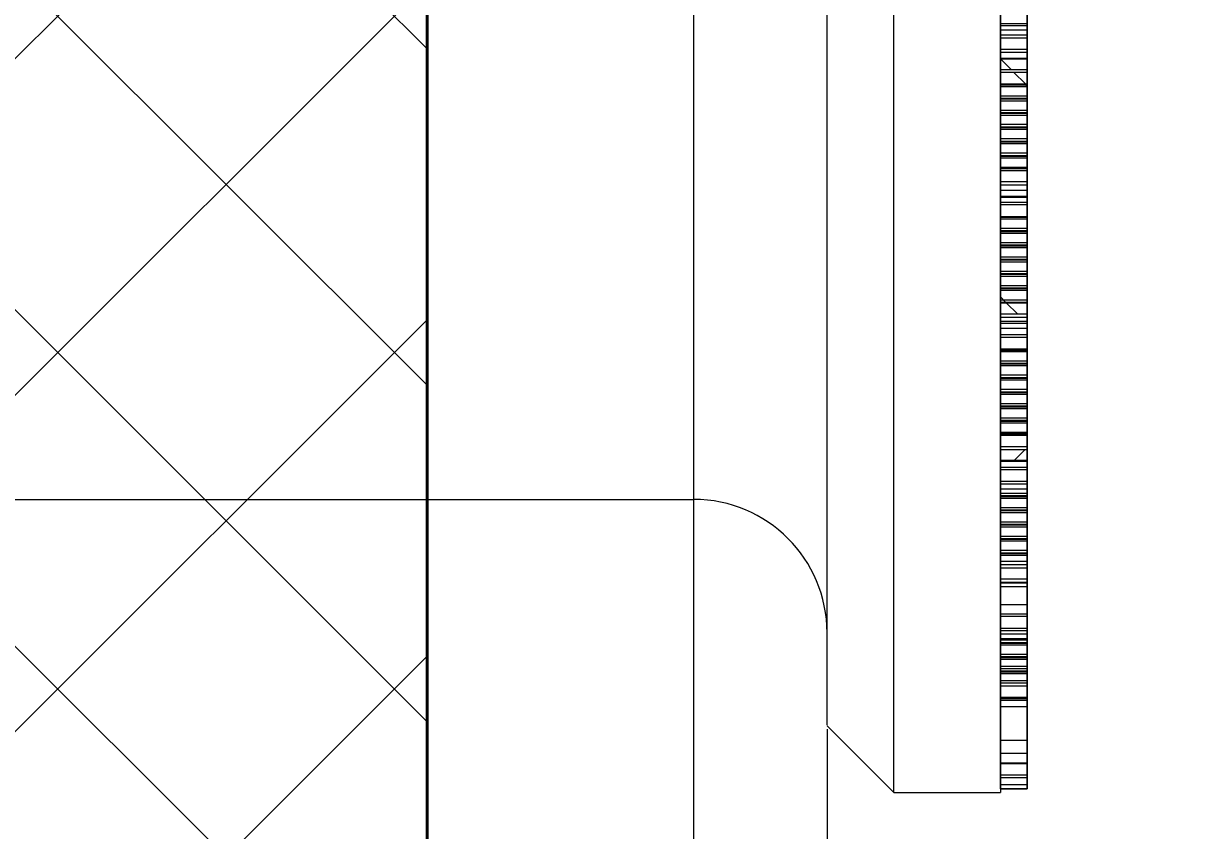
# Model space of a CAD drawing. Header units: millimetres. Extents: x 647 to 146539, y -131215 to 59.
# Drawn here: x 109698.3 to 109759.4, y -7893.7 to -7851.3 of the extents above; entities that cross this region are included whole.
import ezdxf
from ezdxf import colors
from ezdxf.entities.mleader import LeaderData, LeaderLine
from ezdxf.math import Vec2, Vec3

# ---------------------------------------------------------------- set-up
doc = ezdxf.new("R2010")
doc.units = ezdxf.units.MM
doc.linetypes.add('DASHED', pattern=[0.75, 0.5, -0.25])
for name, color, linetype, lineweight in [('G-Cienka', 4, 'Continuous', 9), ('G-Elementy konstrukcyjne', 1, 'Continuous', 40), ('G-Kreskowanie', 9, 'Continuous', 5), ('G-Przerywana', 8, 'DASHED', 15)]:
    doc.layers.add(name, color=color, linetype=linetype, lineweight=lineweight)
doc.styles.add('Arial-GG', font='arial.ttf')

msp = doc.modelspace()

# ---------------------------------------------------------------- hatches: boundary and pattern name
at = {"layer": 'G-Kreskowanie', "ltscale": 2}
h = msp.add_hatch(dxfattribs=at)
h.set_pattern_fill('ANSI33', color=256, scale=210, angle=360, style=0)
h.set_pattern_definition([(45, (621049.954, 1116995.98), (-37.123106, 37.123106), []), (45, (621087.077, 1116995.98), (-37.123106, 37.123106), [26.25, -13.125])])
h.paths.add_polyline_path([(109751.042, -7869.062), (109751.042, -7866.992), (109749.642, -7866.992), (109749.642, -7869.062)], flags=0)
h.paths.add_polyline_path([(109749.642, -7873.567), (109749.642, -7873.717), (109749.642, -7874.277), (109751.042, -7874.277), (109751.042, -7873.717), (109749.642, -7873.717), (109749.642, -7873.567), (109751.042, -7873.567), (109751.042, -7872.966), (109749.642, -7872.966), (109749.642, -7872.923), (109751.042, -7872.923), (109751.042, -7872.325), (109751.042, -7872.215), (109749.642, -7872.215), (109749.642, -7872.325), (109749.642, -7872.923), (109749.642, -7872.966)], flags=16)
h.paths.add_polyline_path([(109749.642, -7863.113), (109749.642, -7863.713), (109751.042, -7863.713), (109751.042, -7863.113), (109751.042, -7863.003), (109749.642, -7863.003)], flags=16)
h.paths.add_polyline_path([(109749.642, -7863.604), (109751.042, -7863.604), (109751.042, -7863.113), (109749.642, -7863.113)], flags=0)
h.paths.add_polyline_path([(109749.642, -7862.103), (109749.642, -7862.212), (109751.042, -7862.212), (109751.042, -7862.103), (109751.042, -7861.502), (109749.642, -7861.502)], flags=16)
h.paths.add_polyline_path([(109749.642, -7862.103), (109749.642, -7861.611), (109751.042, -7861.611), (109751.042, -7862.103)], flags=0)
h.paths.add_polyline_path([(109749.642, -7858.146), (109749.642, -7858.256), (109751.042, -7858.256), (109751.042, -7858.146), (109751.042, -7857.546), (109749.642, -7857.546)], flags=16)
h.paths.add_polyline_path([(109749.642, -7858.146), (109749.642, -7857.655), (109751.042, -7857.655), (109751.042, -7858.146)], flags=0)
h.paths.add_polyline_path([(109749.642, -7865.215), (109749.642, -7864.615), (109749.642, -7864.505), (109751.042, -7864.505), (109751.042, -7864.615), (109751.042, -7865.215)], flags=16)
h.paths.add_polyline_path([(109749.642, -7865.106), (109749.642, -7864.615), (109751.042, -7864.615), (109751.042, -7865.106)], flags=0)
h.paths.add_polyline_path([(109749.642, -7865.966), (109749.642, -7865.365), (109749.642, -7865.256), (109751.042, -7865.256), (109751.042, -7865.365), (109751.042, -7865.966)], flags=16)
h.paths.add_polyline_path([(109749.642, -7865.856), (109751.042, -7865.856), (109751.042, -7865.365), (109749.642, -7865.365)], flags=0)
h.paths.add_polyline_path([(109749.642, -7870.673), (109749.642, -7870.564), (109749.642, -7869.963), (109751.042, -7869.963), (109751.042, -7870.564), (109751.042, -7870.673)], flags=16)
h.paths.add_polyline_path([(109749.642, -7872.065), (109749.642, -7872.175), (109751.042, -7872.175), (109751.042, -7872.065), (109751.042, -7871.465), (109749.642, -7871.465)], flags=16)
h.paths.add_polyline_path([(109751.042, -7872.065), (109751.042, -7871.574), (109749.642, -7871.574), (109749.642, -7872.065)], flags=0)
h.paths.add_polyline_path([(109749.642, -7856.154), (109749.642, -7856.754), (109751.042, -7856.754), (109751.042, -7856.154), (109751.042, -7856.044), (109749.642, -7856.044)], flags=16)
h.paths.add_polyline_path([(109749.642, -7856.644), (109751.042, -7856.644), (109751.042, -7856.154), (109749.642, -7856.154)], flags=0)
h.paths.add_polyline_path([(109749.642, -7869.813), (109749.642, -7869.923), (109751.042, -7869.923), (109751.042, -7869.813), (109751.042, -7869.213), (109749.642, -7869.213)], flags=16)
h.paths.add_polyline_path([(109749.642, -7870.824), (109749.642, -7871.424), (109751.042, -7871.424), (109751.042, -7870.824), (109751.042, -7870.714), (109749.642, -7870.714)], flags=16)
h.paths.add_polyline_path([(109749.642, -7871.315), (109749.642, -7870.824), (109751.042, -7870.824), (109751.042, -7871.315)], flags=0)
h.paths.add_polyline_path([(109749.642, -7862.253), (109749.642, -7862.362), (109749.642, -7862.963), (109751.042, -7862.963), (109751.042, -7862.362), (109751.042, -7862.253)], flags=16)
h.paths.add_polyline_path([(109749.642, -7857.395), (109749.642, -7856.904), (109751.042, -7856.904), (109751.042, -7857.395)], flags=16)
h.paths.add_polyline_path([(109749.642, -7856.904), (109749.642, -7857.505), (109751.042, -7857.505), (109751.042, -7856.904), (109751.042, -7856.795), (109749.642, -7856.795)], flags=0)
h.paths.add_polyline_path([(109749.642, -7864.355), (109749.642, -7863.864), (109751.042, -7863.864), (109751.042, -7864.355)], flags=16)
h.paths.add_polyline_path([(109749.642, -7863.754), (109749.642, -7864.355), (109749.642, -7864.465), (109751.042, -7864.465), (109751.042, -7864.355), (109751.042, -7863.754)], flags=0)
h.paths.add_polyline_path([(109749.642, -7861.461), (109749.642, -7860.861), (109751.042, -7860.861), (109751.042, -7861.461)], flags=16)
h.paths.add_polyline_path([(109749.642, -7866.607), (109749.642, -7866.007), (109751.042, -7866.007), (109751.042, -7866.607)], flags=16)
h.paths.add_polyline_path([(109638.032, -7671.604), (109638.032, -7702.238), (109675.051, -7702.238), (109675.051, -7671.604)], flags=24)
at = {"layer": 'G-Kreskowanie'}
h = msp.add_hatch(dxfattribs=at)
h.set_pattern_fill('ANSI33', color=256, scale=210, angle=270, style=0)
h.set_pattern_definition([(315, (844158.186, 1591148.15), (37.123106, 37.123106), []), (315, (844158.186, 1591111.03), (37.123106, 37.123106), [26.25, -13.125])])
h.paths.add_polyline_path([(109749.642, -7859.047), (109749.642, -7859.648), (109749.642, -7859.798), (109749.642, -7860.11), (109749.642, -7860.711), (109751.042, -7860.711), (109751.042, -7860.396), (109751.042, -7859.798), (109749.642, -7859.798), (109749.642, -7859.648), (109751.042, -7859.648), (109751.042, -7859.047), (109749.642, -7859.047), (109749.642, -7858.965), (109751.042, -7858.965), (109751.042, -7858.405), (109751.042, -7858.296), (109749.642, -7858.296), (109749.642, -7858.405), (109749.642, -7858.965)], flags=16)
h.paths.add_polyline_path([(109751.042, -7860.476), (109751.042, -7858.405), (109749.642, -7858.405), (109749.642, -7860.476)], flags=0)
h.paths.add_polyline_path([(109749.642, -7869.062), (109751.042, -7869.062), (109751.042, -7866.992), (109749.642, -7866.992)], flags=0)
h.paths.add_polyline_path([(109749.642, -7854.544), (109749.642, -7855.143), (109749.642, -7855.252), (109751.042, -7855.252), (109751.042, -7855.143), (109751.042, -7854.544), (109749.642, -7854.544), (109749.642, -7854.502), (109751.042, -7854.502), (109751.042, -7853.901), (109749.642, -7853.901), (109749.642, -7853.751), (109751.042, -7853.751), (109751.042, -7853.191), (109749.642, -7853.191), (109749.642, -7853.751), (109749.642, -7853.901), (109749.642, -7854.502)], flags=16)
h.paths.add_polyline_path([(109749.642, -7854.62), (109749.642, -7855.143), (109751.042, -7855.143), (109751.042, -7854.62)], flags=0)
h.paths.add_polyline_path([(109749.642, -7873.567), (109749.642, -7873.717), (109749.642, -7874.277), (109751.042, -7874.277), (109751.042, -7873.717), (109749.642, -7873.717), (109749.642, -7873.567), (109751.042, -7873.567), (109751.042, -7872.966), (109749.642, -7872.966), (109749.642, -7872.923), (109751.042, -7872.923), (109751.042, -7872.325), (109751.042, -7872.215), (109749.642, -7872.215), (109749.642, -7872.325), (109749.642, -7872.923), (109749.642, -7872.966)], flags=16)
h.paths.add_polyline_path([(109749.642, -7858.146), (109749.642, -7858.256), (109751.042, -7858.256), (109751.042, -7858.146), (109751.042, -7857.546), (109749.642, -7857.546)], flags=16)
h.paths.add_polyline_path([(109751.042, -7858.146), (109751.042, -7857.655), (109749.642, -7857.655), (109749.642, -7858.146)], flags=0)
h.paths.add_polyline_path([(109749.642, -7863.113), (109749.642, -7863.713), (109751.042, -7863.713), (109751.042, -7863.113), (109751.042, -7863.003), (109749.642, -7863.003)], flags=16)
h.paths.add_polyline_path([(109751.042, -7863.604), (109751.042, -7863.113), (109749.642, -7863.113), (109749.642, -7863.604)], flags=0)
h.paths.add_polyline_path([(109749.642, -7862.103), (109749.642, -7862.212), (109751.042, -7862.212), (109751.042, -7862.103), (109751.042, -7861.502), (109749.642, -7861.502)], flags=16)
h.paths.add_polyline_path([(109749.642, -7862.103), (109749.642, -7861.611), (109751.042, -7861.611), (109751.042, -7862.103)], flags=0)
h.paths.add_polyline_path([(109749.642, -7865.215), (109749.642, -7864.615), (109749.642, -7864.505), (109751.042, -7864.505), (109751.042, -7864.615), (109751.042, -7865.215)], flags=16)
h.paths.add_polyline_path([(109749.642, -7865.106), (109751.042, -7865.106), (109751.042, -7864.615), (109749.642, -7864.615)], flags=0)
h.paths.add_polyline_path([(109749.642, -7870.673), (109749.642, -7870.564), (109749.642, -7869.963), (109751.042, -7869.963), (109751.042, -7870.564), (109751.042, -7870.673)], flags=16)
h.paths.add_polyline_path([(109749.642, -7870.564), (109749.642, -7870.073), (109751.042, -7870.073), (109751.042, -7870.564)], flags=0)
h.paths.add_polyline_path([(109749.642, -7872.065), (109749.642, -7872.175), (109751.042, -7872.175), (109751.042, -7872.065), (109751.042, -7871.465), (109749.642, -7871.465)], flags=16)
h.paths.add_polyline_path([(109749.642, -7872.065), (109749.642, -7871.574), (109751.042, -7871.574), (109751.042, -7872.065)], flags=0)
h.paths.add_polyline_path([(109749.642, -7856.154), (109749.642, -7856.754), (109751.042, -7856.754), (109751.042, -7856.154), (109751.042, -7856.044), (109749.642, -7856.044)], flags=16)
h.paths.add_polyline_path([(109749.642, -7856.644), (109751.042, -7856.644), (109751.042, -7856.154), (109749.642, -7856.154)], flags=0)
h.paths.add_polyline_path([(109749.642, -7856.904), (109749.642, -7857.505), (109751.042, -7857.505), (109751.042, -7856.904), (109751.042, -7856.795), (109749.642, -7856.795)], flags=16)
h.paths.add_polyline_path([(109749.642, -7856.003), (109749.642, -7855.894), (109749.642, -7855.293), (109751.042, -7855.293), (109751.042, -7855.894), (109751.042, -7856.003)], flags=16)
h.paths.add_polyline_path([(109749.642, -7855.894), (109749.642, -7855.403), (109751.042, -7855.403), (109751.042, -7855.894)], flags=0)
h.paths.add_polyline_path([(109749.642, -7862.253), (109749.642, -7862.362), (109749.642, -7862.963), (109751.042, -7862.963), (109751.042, -7862.362), (109751.042, -7862.253)], flags=16)
h.paths.add_polyline_path([(109749.642, -7862.854), (109751.042, -7862.854), (109751.042, -7862.362), (109749.642, -7862.362)], flags=0)
h.paths.add_polyline_path([(109749.642, -7870.824), (109749.642, -7871.424), (109751.042, -7871.424), (109751.042, -7870.824), (109751.042, -7870.714), (109749.642, -7870.714)], flags=16)
h.paths.add_polyline_path([(109749.642, -7871.315), (109749.642, -7870.824), (109751.042, -7870.824), (109751.042, -7871.315)], flags=0)
h.paths.add_polyline_path([(109749.642, -7865.966), (109749.642, -7865.365), (109749.642, -7865.256), (109751.042, -7865.256), (109751.042, -7865.365), (109751.042, -7865.966)], flags=16)
h.paths.add_polyline_path([(109749.642, -7865.856), (109751.042, -7865.856), (109751.042, -7865.365), (109749.642, -7865.365)], flags=0)
h.paths.add_polyline_path([(109749.642, -7869.813), (109751.042, -7869.813), (109751.042, -7869.322), (109749.642, -7869.322)], flags=16)
h.paths.add_polyline_path([(109749.642, -7869.813), (109749.642, -7869.923), (109751.042, -7869.923), (109751.042, -7869.813), (109751.042, -7869.213), (109749.642, -7869.213)], flags=0)
h.paths.add_polyline_path([(109749.642, -7863.754), (109749.642, -7864.355), (109749.642, -7864.465), (109751.042, -7864.465), (109751.042, -7864.355), (109751.042, -7863.754)], flags=16)
h.paths.add_polyline_path([(109749.642, -7864.355), (109749.642, -7863.864), (109751.042, -7863.864), (109751.042, -7864.355)], flags=0)
h.paths.add_polyline_path([(109749.642, -7866.607), (109749.642, -7866.007), (109751.042, -7866.007), (109751.042, -7866.607)], flags=16)
h.paths.add_polyline_path([(109749.642, -7861.461), (109749.642, -7860.861), (109751.042, -7860.861), (109751.042, -7861.461)], flags=16)
h.paths.add_polyline_path([(109638.032, -7671.604), (109638.032, -7702.238), (109675.051, -7702.238), (109675.051, -7671.604)], flags=24)
h = msp.add_hatch(dxfattribs=at)
h.set_pattern_fill('NET', color=256, scale=100, angle=45)
h.set_pattern_definition([(45, (-1491065.873, 726037.504), (-8.838834765, 8.838834765), []), (135, (-1491065.873, 726037.504), (-8.838834765, -8.838834765), [])])
h.paths.add_polyline_path([(109719.542, -7944.389), (109719.542, -7783.389), (109593.542, -7783.389), (109593.57, -7944.389)])
at = {"layer": 'G-Kreskowanie', "ltscale": 2}
h = msp.add_hatch(dxfattribs=at)
h.set_pattern_fill('ANSI33', color=256, scale=140, angle=270)
h.set_pattern_definition([(315, (622128.093, 1113098.224), (24.7487373, 24.7487373), []), (315, (622128.093, 1113073.475), (24.7487373, 24.7487373), [17.5, -8.75])])
h.paths.add_polyline_path([(109749.642, -7859.047), (109749.642, -7859.648), (109749.642, -7859.798), (109749.642, -7860.11), (109749.642, -7860.711), (109751.042, -7860.711), (109751.042, -7860.396), (109751.042, -7859.798), (109749.642, -7859.798), (109749.642, -7859.648), (109751.042, -7859.648), (109751.042, -7859.047), (109749.642, -7859.047), (109749.642, -7858.965), (109751.042, -7858.965), (109751.042, -7858.405), (109751.042, -7858.296), (109749.642, -7858.296), (109749.642, -7858.405), (109749.642, -7858.965)], flags=16)
h.paths.add_polyline_path([(109749.642, -7860.476), (109751.042, -7860.476), (109751.042, -7858.405), (109749.642, -7858.405)], flags=0)
h.paths.add_polyline_path([(109749.642, -7863.113), (109749.642, -7863.713), (109751.042, -7863.713), (109751.042, -7863.113), (109751.042, -7863.003), (109749.642, -7863.003)], flags=16)
h.paths.add_polyline_path([(109751.042, -7863.604), (109751.042, -7863.113), (109749.642, -7863.113), (109749.642, -7863.604)], flags=0)
h.paths.add_polyline_path([(109749.642, -7865.215), (109749.642, -7864.615), (109749.642, -7864.505), (109751.042, -7864.505), (109751.042, -7864.615), (109751.042, -7865.215)], flags=16)
h.paths.add_polyline_path([(109751.042, -7865.106), (109751.042, -7864.615), (109749.642, -7864.615), (109749.642, -7865.106)], flags=0)
h.paths.add_polyline_path([(109749.642, -7862.253), (109749.642, -7862.362), (109749.642, -7862.963), (109751.042, -7862.963), (109751.042, -7862.362), (109751.042, -7862.253)], flags=16)
h.paths.add_polyline_path([(109749.642, -7862.854), (109751.042, -7862.854), (109751.042, -7862.362), (109749.642, -7862.362)], flags=0)
h.paths.add_polyline_path([(109749.642, -7862.103), (109749.642, -7862.212), (109751.042, -7862.212), (109751.042, -7862.103), (109751.042, -7861.502), (109749.642, -7861.502)], flags=16)
h.paths.add_polyline_path([(109749.642, -7862.103), (109749.642, -7861.611), (109751.042, -7861.611), (109751.042, -7862.103)], flags=0)
h.paths.add_polyline_path([(109749.642, -7858.146), (109749.642, -7858.256), (109751.042, -7858.256), (109751.042, -7858.146), (109751.042, -7857.546), (109749.642, -7857.546)], flags=16)
h.paths.add_polyline_path([(109749.642, -7863.754), (109749.642, -7864.355), (109749.642, -7864.465), (109751.042, -7864.465), (109751.042, -7864.355), (109751.042, -7863.754)], flags=16)
h.paths.add_polyline_path([(109751.042, -7864.355), (109751.042, -7863.864), (109749.642, -7863.864), (109749.642, -7864.355)], flags=0)
h.paths.add_polyline_path([(109749.642, -7865.966), (109749.642, -7865.365), (109749.642, -7865.256), (109751.042, -7865.256), (109751.042, -7865.365), (109751.042, -7865.966)], flags=16)
h.paths.add_polyline_path([(109751.042, -7865.856), (109751.042, -7865.365), (109749.642, -7865.365), (109749.642, -7865.856)], flags=0)
h.paths.add_polyline_path([(109749.642, -7869.813), (109749.642, -7869.923), (109751.042, -7869.923), (109751.042, -7869.813), (109751.042, -7869.213), (109749.642, -7869.213)], flags=16)
h.paths.add_polyline_path([(109751.042, -7869.813), (109751.042, -7869.322), (109749.642, -7869.322), (109749.642, -7869.813)], flags=0)
h.paths.add_polyline_path([(109749.642, -7866.607), (109749.642, -7866.007), (109751.042, -7866.007), (109751.042, -7866.607)], flags=16)
h.paths.add_polyline_path([(109749.642, -7861.461), (109749.642, -7860.861), (109751.042, -7860.861), (109751.042, -7861.461)], flags=16)
h.paths.add_polyline_path([(109751.042, -7869.062), (109751.042, -7866.992), (109749.642, -7866.992), (109749.642, -7869.062)], flags=0)

# ---------------------------------------------------------------- linework, layer by layer
at = {"layer": 'G-Cienka', "ltscale": 4}
for p, q in [((109733.542, -7955.043), (109733.542, -7772.734)), ((109744.042, -7891.734), (109744.042, -7835.734)), ((109740.542, -7888.193), (109740.542, -7839.375)), ((109751.042, -7853.191), (109751.042, -7847.868)), ((109749.642, -7853.751), (109749.642, -7848.183)), ((109749.642, -7848.333), (109749.642, -7853.901)), ((109749.642, -7848.468), (109749.642, -7851.446)), ((109751.042, -7853.751), (109751.042, -7848.183)), ((109751.042, -7848.333), (109751.042, -7853.901)), ((109751.042, -7848.468), (109751.042, -7851.446)), ((109751.042, -7848.468), (109751.042, -7851.675)), ((109749.642, -7854.502), (109749.642, -7848.934)), ((109749.642, -7849.084), (109749.642, -7854.652)), ((109751.042, -7854.502), (109751.042, -7848.934)), ((109751.042, -7849.084), (109751.042, -7854.652)), ((109749.642, -7855.252), (109749.642, -7849.685)), ((109749.642, -7849.835), (109749.642, -7855.403)), ((109751.042, -7855.252), (109751.042, -7849.685)), ((109751.042, -7849.835), (109751.042, -7855.403)), ((109749.642, -7856.003), (109749.642, -7850.435)), ((109751.042, -7856.003), (109751.042, -7850.435)), ((109749.642, -7850.586), (109749.642, -7856.154)), ((109751.042, -7850.586), (109751.042, -7856.154)), ((109749.642, -7856.754), (109749.642, -7851.187)), ((109749.642, -7851.336), (109749.642, -7856.904)), ((109749.642, -7851.937), (109749.642, -7851.336)), ((109749.642, -7851.336), (109751.042, -7851.336)), ((109749.642, -7851.446), (109749.642, -7851.675)), ((109751.042, -7851.446), (109749.642, -7851.446)), ((109751.042, -7856.754), (109751.042, -7851.187)), ((109751.042, -7851.336), (109751.042, -7856.904)), ((109751.042, -7851.937), (109751.042, -7851.336)), ((109751.042, -7851.446), (109751.042, -7851.675)), ((109749.642, -7853.153), (109749.642, -7851.675)), ((109751.042, -7851.675), (109749.642, -7851.675)), ((109751.042, -7851.937), (109749.642, -7851.937)), ((109749.642, -7857.505), (109749.642, -7851.937)), ((109749.642, -7852.087), (109751.042, -7852.087)), ((109749.642, -7852.087), (109749.642, -7857.655)), ((109749.642, -7852.688), (109749.642, -7852.087)), ((109751.042, -7857.505), (109751.042, -7851.937)), ((109751.042, -7852.087), (109751.042, -7857.655)), ((109751.042, -7852.688), (109751.042, -7852.087)), ((109751.042, -7852.688), (109749.642, -7852.688)), ((109749.642, -7858.256), (109749.642, -7852.688)), ((109749.642, -7853.153), (109749.642, -7852.838)), ((109749.642, -7852.838), (109751.042, -7852.838)), ((109749.642, -7852.838), (109749.642, -7858.405)), ((109751.042, -7858.256), (109751.042, -7852.688)), ((109751.042, -7853.153), (109751.042, -7852.838)), ((109751.042, -7852.838), (109751.042, -7858.405)), ((109749.642, -7853.153), (109751.042, -7853.153)), ((109749.642, -7853.191), (109749.642, -7854.544)), ((109749.642, -7853.191), (109751.042, -7853.191)), ((109749.642, -7853.191), (109749.642, -7853.751)), ((109751.042, -7853.153), (109751.042, -7858.965)), ((109751.042, -7853.191), (109751.042, -7853.751)), ((109749.642, -7853.751), (109751.042, -7853.751)), ((109749.642, -7853.901), (109749.642, -7854.502)), ((109751.042, -7853.901), (109749.642, -7853.901)), ((109751.042, -7853.901), (109751.042, -7854.502)), ((109749.642, -7854.502), (109751.042, -7854.502)), ((109751.042, -7854.544), (109749.642, -7854.544)), ((109749.642, -7855.143), (109749.642, -7854.544)), ((109749.642, -7854.62), (109749.642, -7866.992)), ((109749.642, -7854.62), (109751.042, -7854.62)), ((109749.642, -7854.62), (109749.642, -7860.11)), ((109749.642, -7854.652), (109749.642, -7855.252)), ((109751.042, -7854.652), (109749.642, -7854.652)), ((109751.042, -7854.62), (109751.042, -7854.544)), ((109751.042, -7855.143), (109751.042, -7854.544)), ((109751.042, -7854.62), (109751.042, -7860.11)), ((109751.042, -7854.652), (109751.042, -7855.252)), ((109751.042, -7855.143), (109749.642, -7855.143)), ((109749.642, -7860.711), (109749.642, -7855.143)), ((109749.642, -7855.252), (109751.042, -7855.252)), ((109749.642, -7855.293), (109751.042, -7855.293)), ((109749.642, -7855.293), (109749.642, -7860.861)), ((109749.642, -7855.894), (109749.642, -7855.293)), ((109751.042, -7860.711), (109751.042, -7855.143)), ((109751.042, -7855.894), (109751.042, -7855.293)), ((109751.042, -7855.293), (109751.042, -7860.861)), ((109751.042, -7855.403), (109749.642, -7855.403)), ((109749.642, -7855.403), (109749.642, -7856.003)), ((109749.642, -7861.461), (109749.642, -7855.894)), ((109751.042, -7855.894), (109749.642, -7855.894)), ((109751.042, -7855.403), (109751.042, -7856.003)), ((109751.042, -7861.461), (109751.042, -7855.894)), ((109749.642, -7856.003), (109751.042, -7856.003)), ((109749.642, -7856.044), (109749.642, -7861.611)), ((109749.642, -7856.044), (109751.042, -7856.044)), ((109749.642, -7856.644), (109749.642, -7856.044)), ((109751.042, -7856.154), (109749.642, -7856.154)), ((109749.642, -7856.154), (109749.642, -7856.754)), ((109751.042, -7856.044), (109751.042, -7861.611)), ((109751.042, -7856.644), (109751.042, -7856.044)), ((109751.042, -7856.154), (109751.042, -7856.754)), ((109749.642, -7862.212), (109749.642, -7856.644)), ((109751.042, -7856.644), (109749.642, -7856.644)), ((109749.642, -7856.754), (109751.042, -7856.754)), ((109749.642, -7856.795), (109749.642, -7862.362)), ((109749.642, -7857.395), (109749.642, -7856.795)), ((109749.642, -7856.795), (109751.042, -7856.795)), ((109751.042, -7856.904), (109749.642, -7856.904)), ((109749.642, -7856.904), (109749.642, -7857.505)), ((109751.042, -7862.212), (109751.042, -7856.644)), ((109751.042, -7856.795), (109751.042, -7862.362)), ((109751.042, -7857.395), (109751.042, -7856.795)), ((109751.042, -7856.904), (109751.042, -7857.505)), ((109749.642, -7862.963), (109749.642, -7857.395)), ((109751.042, -7857.395), (109749.642, -7857.395)), ((109749.642, -7857.505), (109751.042, -7857.505)), ((109749.642, -7857.546), (109749.642, -7863.113)), ((109749.642, -7858.146), (109749.642, -7857.546)), ((109749.642, -7857.546), (109751.042, -7857.546)), ((109751.042, -7857.655), (109749.642, -7857.655)), ((109749.642, -7857.655), (109749.642, -7858.256)), ((109751.042, -7862.963), (109751.042, -7857.395)), ((109751.042, -7857.546), (109751.042, -7863.113)), ((109751.042, -7858.146), (109751.042, -7857.546)), ((109751.042, -7857.655), (109751.042, -7858.256)), ((109749.642, -7863.713), (109749.642, -7858.146)), ((109751.042, -7858.146), (109749.642, -7858.146)), ((109749.642, -7858.256), (109751.042, -7858.256)), ((109749.642, -7858.296), (109749.642, -7863.864)), ((109749.642, -7858.296), (109751.042, -7858.296)), ((109749.642, -7858.897), (109749.642, -7858.296)), ((109751.042, -7863.713), (109751.042, -7858.146)), ((109751.042, -7858.296), (109751.042, -7863.864)), ((109751.042, -7858.897), (109751.042, -7858.296)), ((109751.042, -7858.405), (109749.642, -7858.405)), ((109749.642, -7858.405), (109749.642, -7858.965)), ((109749.642, -7864.465), (109749.642, -7858.897)), ((109751.042, -7858.897), (109749.642, -7858.897)), ((109751.042, -7858.965), (109749.642, -7858.965)), ((109749.642, -7860.396), (109749.642, -7858.965)), ((109751.042, -7858.405), (109751.042, -7858.965)), ((109751.042, -7864.465), (109751.042, -7858.897)), ((109749.642, -7859.047), (109749.642, -7864.615)), ((109749.642, -7859.047), (109751.042, -7859.047)), ((109749.642, -7859.648), (109749.642, -7859.047)), ((109751.042, -7859.047), (109751.042, -7864.615)), ((109751.042, -7859.648), (109751.042, -7859.047)), ((109749.642, -7865.215), (109749.642, -7859.648)), ((109751.042, -7859.648), (109749.642, -7859.648)), ((109749.642, -7859.798), (109749.642, -7865.365)), ((109749.642, -7860.396), (109749.642, -7859.798)), ((109749.642, -7859.798), (109751.042, -7859.798)), ((109749.642, -7860.11), (109749.642, -7860.711)), ((109751.042, -7860.11), (109749.642, -7860.11)), ((109751.042, -7865.215), (109751.042, -7859.648)), ((109751.042, -7859.798), (109751.042, -7865.365)), ((109751.042, -7860.396), (109751.042, -7859.798)), ((109751.042, -7860.11), (109751.042, -7860.711)), ((109749.642, -7860.396), (109751.042, -7860.396)), ((109749.642, -7872.848), (109749.642, -7860.476)), ((109749.642, -7865.966), (109749.642, -7860.476)), ((109751.042, -7860.476), (109749.642, -7860.476)), ((109749.642, -7860.711), (109751.042, -7860.711)), ((109751.042, -7860.396), (109751.042, -7860.476)), ((109751.042, -7865.966), (109751.042, -7860.476)), ((109749.642, -7860.861), (109749.642, -7861.461)), ((109751.042, -7860.861), (109749.642, -7860.861)), ((109751.042, -7860.861), (109751.042, -7861.461)), ((109749.642, -7861.461), (109751.042, -7861.461)), ((109749.642, -7862.103), (109749.642, -7861.502)), ((109749.642, -7861.502), (109749.642, -7866.992)), ((109749.642, -7861.502), (109751.042, -7861.502)), ((109751.042, -7861.611), (109749.642, -7861.611)), ((109749.642, -7861.611), (109749.642, -7862.212)), ((109751.042, -7862.103), (109751.042, -7861.502)), ((109751.042, -7861.502), (109751.042, -7866.992)), ((109751.042, -7861.611), (109751.042, -7862.212)), ((109749.642, -7867.671), (109749.642, -7862.103)), ((109751.042, -7862.103), (109749.642, -7862.103)), ((109749.642, -7862.212), (109751.042, -7862.212)), ((109749.642, -7862.253), (109749.642, -7867.821)), ((109749.642, -7862.253), (109751.042, -7862.253)), ((109749.642, -7862.854), (109749.642, -7862.253)), ((109749.642, -7862.362), (109749.642, -7862.963)), ((109751.042, -7862.362), (109749.642, -7862.362)), ((109751.042, -7867.671), (109751.042, -7862.103)), ((109751.042, -7862.253), (109751.042, -7867.821)), ((109751.042, -7862.854), (109751.042, -7862.253)), ((109751.042, -7862.362), (109751.042, -7862.963)), ((109749.642, -7868.421), (109749.642, -7862.854)), ((109751.042, -7862.854), (109749.642, -7862.854)), ((109749.642, -7862.963), (109751.042, -7862.963)), ((109749.642, -7863.003), (109749.642, -7868.571)), ((109749.642, -7863.604), (109749.642, -7863.003)), ((109749.642, -7863.003), (109751.042, -7863.003)), ((109749.642, -7863.113), (109749.642, -7863.713)), ((109751.042, -7863.113), (109749.642, -7863.113)), ((109751.042, -7868.421), (109751.042, -7862.854)), ((109751.042, -7863.003), (109751.042, -7868.571)), ((109751.042, -7863.604), (109751.042, -7863.003)), ((109751.042, -7863.113), (109751.042, -7863.713)), ((109749.642, -7869.172), (109749.642, -7863.604)), ((109751.042, -7863.604), (109749.642, -7863.604)), ((109749.642, -7863.713), (109751.042, -7863.713)), ((109749.642, -7863.754), (109749.642, -7869.322)), ((109749.642, -7863.754), (109751.042, -7863.754)), ((109749.642, -7864.355), (109749.642, -7863.754)), ((109749.642, -7863.864), (109749.642, -7864.465)), ((109751.042, -7863.864), (109749.642, -7863.864)), ((109751.042, -7869.172), (109751.042, -7863.604)), ((109751.042, -7863.754), (109751.042, -7869.322)), ((109751.042, -7864.355), (109751.042, -7863.754)), ((109751.042, -7863.864), (109751.042, -7864.465)), ((109749.642, -7869.923), (109749.642, -7864.355)), ((109751.042, -7864.355), (109749.642, -7864.355)), ((109749.642, -7864.465), (109751.042, -7864.465)), ((109751.042, -7869.923), (109751.042, -7864.355)), ((109749.642, -7864.505), (109749.642, -7870.073)), ((109749.642, -7865.106), (109749.642, -7864.505)), ((109749.642, -7864.505), (109751.042, -7864.505)), ((109749.642, -7864.615), (109749.642, -7865.215)), ((109751.042, -7864.615), (109749.642, -7864.615)), ((109749.642, -7870.673), (109749.642, -7865.106)), ((109751.042, -7865.106), (109749.642, -7865.106)), ((109751.042, -7864.505), (109751.042, -7870.073)), ((109751.042, -7865.106), (109751.042, -7864.505)), ((109751.042, -7864.615), (109751.042, -7865.215)), ((109751.042, -7870.673), (109751.042, -7865.106)), ((109749.642, -7865.215), (109751.042, -7865.215)), ((109749.642, -7865.256), (109749.642, -7870.824)), ((109749.642, -7865.856), (109749.642, -7865.256)), ((109749.642, -7865.256), (109751.042, -7865.256)), ((109751.042, -7865.365), (109749.642, -7865.365)), ((109749.642, -7865.365), (109749.642, -7865.966)), ((109751.042, -7865.256), (109751.042, -7870.824)), ((109751.042, -7865.856), (109751.042, -7865.256)), ((109751.042, -7865.365), (109751.042, -7865.966)), ((109749.642, -7871.424), (109749.642, -7865.856)), ((109751.042, -7865.856), (109749.642, -7865.856)), ((109749.642, -7865.966), (109751.042, -7865.966)), ((109749.642, -7866.007), (109749.642, -7871.574)), ((109749.642, -7866.007), (109751.042, -7866.007)), ((109749.642, -7866.607), (109749.642, -7866.007)), ((109751.042, -7871.424), (109751.042, -7865.856)), ((109751.042, -7866.007), (109751.042, -7871.574)), ((109751.042, -7866.607), (109751.042, -7866.007)), ((109749.642, -7872.175), (109749.642, -7866.607)), ((109751.042, -7866.607), (109749.642, -7866.607)), ((109749.642, -7866.757), (109749.642, -7872.325)), ((109749.642, -7867.358), (109749.642, -7866.757)), ((109749.642, -7866.757), (109751.042, -7866.757)), ((109751.042, -7872.175), (109751.042, -7866.607)), ((109751.042, -7866.757), (109751.042, -7872.325)), ((109751.042, -7867.358), (109751.042, -7866.757)), ((109751.042, -7866.992), (109749.642, -7866.992)), ((109749.642, -7867.072), (109749.642, -7868.502)), ((109749.642, -7867.072), (109749.642, -7867.671)), ((109749.642, -7867.072), (109751.042, -7867.072)), ((109749.642, -7872.848), (109749.642, -7867.358)), ((109751.042, -7867.358), (109749.642, -7867.358)), ((109751.042, -7867.072), (109751.042, -7866.992)), ((109751.042, -7867.072), (109751.042, -7867.671)), ((109751.042, -7872.848), (109751.042, -7867.358)), ((109749.642, -7867.671), (109751.042, -7867.671)), ((109751.042, -7867.821), (109749.642, -7867.821)), ((109749.642, -7867.821), (109749.642, -7868.421)), ((109751.042, -7867.821), (109751.042, -7868.421)), ((109749.642, -7868.421), (109751.042, -7868.421)), ((109751.042, -7868.502), (109749.642, -7868.502)), ((109749.642, -7869.062), (109749.642, -7868.502)), ((109751.042, -7868.571), (109749.642, -7868.571)), ((109749.642, -7868.571), (109749.642, -7869.172)), ((109751.042, -7874.315), (109751.042, -7868.502)), ((109751.042, -7869.062), (109751.042, -7868.502)), ((109751.042, -7868.571), (109751.042, -7869.172)), ((109749.642, -7874.63), (109749.642, -7869.062)), ((109751.042, -7869.062), (109749.642, -7869.062)), ((109749.642, -7869.172), (109751.042, -7869.172)), ((109749.642, -7869.213), (109749.642, -7874.78)), ((109749.642, -7869.813), (109749.642, -7869.213)), ((109749.642, -7869.213), (109751.042, -7869.213)), ((109749.642, -7869.322), (109749.642, -7869.923)), ((109751.042, -7869.322), (109749.642, -7869.322)), ((109751.042, -7874.63), (109751.042, -7869.062)), ((109751.042, -7869.213), (109751.042, -7874.78)), ((109751.042, -7869.813), (109751.042, -7869.213)), ((109751.042, -7869.322), (109751.042, -7869.923)), ((109749.642, -7875.381), (109749.642, -7869.813)), ((109751.042, -7869.813), (109749.642, -7869.813)), ((109749.642, -7869.923), (109751.042, -7869.923)), ((109749.642, -7870.564), (109749.642, -7869.963)), ((109749.642, -7869.963), (109749.642, -7875.531)), ((109749.642, -7869.963), (109751.042, -7869.963)), ((109751.042, -7875.381), (109751.042, -7869.813)), ((109751.042, -7870.564), (109751.042, -7869.963)), ((109751.042, -7869.963), (109751.042, -7875.531)), ((109749.642, -7870.073), (109749.642, -7870.673)), ((109751.042, -7870.073), (109749.642, -7870.073)), ((109749.642, -7876.132), (109749.642, -7870.564)), ((109751.042, -7870.564), (109749.642, -7870.564)), ((109751.042, -7870.073), (109751.042, -7870.673)), ((109751.042, -7876.132), (109751.042, -7870.564)), ((109749.642, -7870.673), (109751.042, -7870.673)), ((109749.642, -7871.315), (109749.642, -7870.714)), ((109749.642, -7870.714), (109749.642, -7876.282)), ((109749.642, -7870.714), (109751.042, -7870.714)), ((109749.642, -7870.824), (109749.642, -7871.424)), ((109751.042, -7870.824), (109749.642, -7870.824)), ((109751.042, -7871.315), (109751.042, -7870.714)), ((109751.042, -7870.714), (109751.042, -7876.282)), ((109751.042, -7870.824), (109751.042, -7871.424)), ((109749.642, -7876.882), (109749.642, -7871.315)), ((109751.042, -7871.315), (109749.642, -7871.315)), ((109749.642, -7871.424), (109751.042, -7871.424)), ((109749.642, -7871.465), (109749.642, -7877.032)), ((109749.642, -7872.065), (109749.642, -7871.465)), ((109749.642, -7871.465), (109751.042, -7871.465)), ((109751.042, -7871.574), (109749.642, -7871.574)), ((109749.642, -7871.574), (109749.642, -7872.175)), ((109751.042, -7876.882), (109751.042, -7871.315)), ((109751.042, -7871.465), (109751.042, -7877.032)), ((109751.042, -7872.065), (109751.042, -7871.465)), ((109751.042, -7871.574), (109751.042, -7872.175)), ((109749.642, -7877.633), (109749.642, -7872.065)), ((109751.042, -7872.065), (109749.642, -7872.065)), ((109749.642, -7872.175), (109751.042, -7872.175)), ((109749.642, -7872.816), (109749.642, -7872.215)), ((109749.642, -7872.215), (109749.642, -7877.783)), ((109749.642, -7872.215), (109751.042, -7872.215)), ((109749.642, -7872.325), (109749.642, -7872.923)), ((109751.042, -7872.325), (109749.642, -7872.325)), ((109751.042, -7877.633), (109751.042, -7872.065)), ((109751.042, -7872.816), (109751.042, -7872.215)), ((109751.042, -7872.215), (109751.042, -7877.783)), ((109751.042, -7872.325), (109751.042, -7872.923)), ((109749.642, -7878.384), (109749.642, -7872.816)), ((109751.042, -7872.816), (109749.642, -7872.816)), ((109749.642, -7872.848), (109751.042, -7872.848)), ((109749.642, -7874.277), (109749.642, -7872.923)), ((109751.042, -7872.923), (109749.642, -7872.923)), ((109749.642, -7872.966), (109751.042, -7872.966)), ((109749.642, -7873.567), (109749.642, -7872.966)), ((109749.642, -7872.966), (109749.642, -7878.534)), ((109751.042, -7878.384), (109751.042, -7872.816)), ((109751.042, -7872.848), (109751.042, -7872.923)), ((109751.042, -7873.567), (109751.042, -7872.966)), ((109751.042, -7872.966), (109751.042, -7878.534)), ((109749.642, -7879.134), (109749.642, -7873.567)), ((109751.042, -7873.567), (109749.642, -7873.567)), ((109751.042, -7879.134), (109751.042, -7873.567)), ((109749.642, -7873.717), (109749.642, -7879.285)), ((109749.642, -7873.717), (109751.042, -7873.717)), ((109749.642, -7874.277), (109749.642, -7873.717)), ((109749.642, -7874.277), (109751.042, -7874.277)), ((109751.042, -7873.717), (109751.042, -7879.285)), ((109751.042, -7874.277), (109751.042, -7873.717)), ((109751.042, -7874.277), (109751.042, -7879.6)), ((109749.642, -7874.315), (109749.642, -7874.63)), ((109749.642, -7874.315), (109751.042, -7874.315)), ((109749.642, -7874.315), (109749.642, -7875.793)), ((109749.642, -7874.63), (109751.042, -7874.63)), ((109751.042, -7874.78), (109749.642, -7874.78)), ((109749.642, -7874.78), (109749.642, -7875.381)), ((109751.042, -7874.315), (109751.042, -7874.63)), ((109751.042, -7874.78), (109751.042, -7875.381)), ((109749.642, -7875.381), (109751.042, -7875.381)), ((109749.642, -7875.531), (109749.642, -7876.132)), ((109751.042, -7875.531), (109749.642, -7875.531)), ((109749.642, -7876.022), (109749.642, -7875.793)), ((109751.042, -7875.793), (109749.642, -7875.793)), ((109749.642, -7879), (109749.642, -7876.022)), ((109751.042, -7876.022), (109749.642, -7876.022)), ((109751.042, -7875.531), (109751.042, -7876.132)), ((109751.042, -7879), (109751.042, -7875.793)), ((109751.042, -7876.022), (109751.042, -7875.793)), ((109751.042, -7879), (109751.042, -7876.022)), ((109506.042, -7876.334), (109733.542, -7876.334)), ((109749.642, -7876.132), (109751.042, -7876.132)), ((109749.642, -7876.172), (109749.642, -7880.731)), ((109749.642, -7876.172), (109751.042, -7876.172)), ((109749.642, -7876.772), (109749.642, -7876.172)), ((109749.642, -7876.282), (109749.642, -7876.882)), ((109751.042, -7876.282), (109749.642, -7876.282)), ((109751.042, -7876.172), (109751.042, -7880.731)), ((109751.042, -7876.772), (109751.042, -7876.172)), ((109751.042, -7876.282), (109751.042, -7876.882)), ((109749.642, -7882.34), (109749.642, -7876.772)), ((109751.042, -7876.772), (109749.642, -7876.772)), ((109749.642, -7876.882), (109751.042, -7876.882)), ((109749.642, -7876.923), (109751.042, -7876.923)), ((109749.642, -7877.523), (109749.642, -7876.923)), ((109749.642, -7876.923), (109749.642, -7882.491)), ((109749.642, -7877.032), (109749.642, -7877.633)), ((109751.042, -7877.032), (109749.642, -7877.032)), ((109751.042, -7882.34), (109751.042, -7876.772)), ((109751.042, -7877.523), (109751.042, -7876.923)), ((109751.042, -7876.923), (109751.042, -7882.491)), ((109751.042, -7877.032), (109751.042, -7877.633)), ((109751.042, -7877.523), (109749.642, -7877.523)), ((109749.642, -7883.091), (109749.642, -7877.523)), ((109749.642, -7877.633), (109751.042, -7877.633)), ((109749.642, -7877.674), (109751.042, -7877.674)), ((109749.642, -7878.274), (109749.642, -7877.674)), ((109749.642, -7877.674), (109749.642, -7883.241)), ((109751.042, -7877.783), (109749.642, -7877.783)), ((109749.642, -7877.783), (109749.642, -7878.384)), ((109751.042, -7883.091), (109751.042, -7877.523)), ((109751.042, -7878.274), (109751.042, -7877.674)), ((109751.042, -7877.674), (109751.042, -7883.241)), ((109751.042, -7877.783), (109751.042, -7878.384)), ((109751.042, -7878.274), (109749.642, -7878.274)), ((109749.642, -7883.842), (109749.642, -7878.274)), ((109749.642, -7878.384), (109751.042, -7878.384)), ((109749.642, -7878.424), (109751.042, -7878.424)), ((109749.642, -7879.025), (109749.642, -7878.424)), ((109749.642, -7878.424), (109749.642, -7883.992)), ((109751.042, -7878.534), (109749.642, -7878.534)), ((109749.642, -7878.534), (109749.642, -7879.134)), ((109751.042, -7883.842), (109751.042, -7878.274)), ((109751.042, -7879.025), (109751.042, -7878.424)), ((109751.042, -7878.424), (109751.042, -7883.992)), ((109751.042, -7878.534), (109751.042, -7879.134)), ((109749.642, -7879), (109751.042, -7879)), ((109749.642, -7879), (109749.642, -7880.731)), ((109751.042, -7879.025), (109749.642, -7879.025)), ((109749.642, -7884.593), (109749.642, -7879.025)), ((109749.642, -7879.134), (109751.042, -7879.134)), ((109751.042, -7884.593), (109751.042, -7879.025)), ((109749.642, -7879.175), (109751.042, -7879.175)), ((109749.642, -7879.175), (109749.642, -7884.743)), ((109749.642, -7879.776), (109749.642, -7879.175)), ((109749.642, -7879.285), (109749.642, -7879.6)), ((109751.042, -7879.285), (109749.642, -7879.285)), ((109751.042, -7879.6), (109749.642, -7879.6)), ((109749.642, -7880.905), (109749.642, -7879.6)), ((109751.042, -7879.175), (109751.042, -7884.743)), ((109751.042, -7879.776), (109751.042, -7879.175)), ((109751.042, -7879.285), (109751.042, -7879.6)), ((109749.642, -7885.343), (109749.642, -7879.776)), ((109751.042, -7879.776), (109749.642, -7879.776)), ((109749.642, -7879.926), (109749.642, -7885.493)), ((109749.642, -7879.926), (109751.042, -7879.926)), ((109749.642, -7880.526), (109749.642, -7879.926)), ((109751.042, -7885.343), (109751.042, -7879.776)), ((109751.042, -7879.926), (109751.042, -7885.493)), ((109751.042, -7880.526), (109751.042, -7879.926)), ((109749.642, -7885.085), (109749.642, -7880.526)), ((109751.042, -7880.526), (109749.642, -7880.526)), ((109749.642, -7880.676), (109751.042, -7880.676)), ((109749.642, -7880.905), (109749.642, -7880.676)), ((109749.642, -7880.676), (109749.642, -7883.654)), ((109751.042, -7880.731), (109749.642, -7880.731)), ((109749.642, -7880.905), (109751.042, -7880.905)), ((109751.042, -7885.085), (109751.042, -7880.526)), ((109751.042, -7880.905), (109751.042, -7880.676)), ((109751.042, -7880.676), (109751.042, -7883.654)), ((109751.042, -7881.849), (109751.042, -7880.731)), ((109751.042, -7880.905), (109751.042, -7883.654)), ((109749.642, -7881.849), (109751.042, -7881.849)), ((109749.642, -7881.849), (109749.642, -7883.411)), ((109749.642, -7881.849), (109749.642, -7882.34)), ((109751.042, -7881.849), (109751.042, -7882.34)), ((109749.642, -7882.34), (109751.042, -7882.34)), ((109749.642, -7882.491), (109749.642, -7883.091)), ((109751.042, -7882.491), (109749.642, -7882.491)), ((109751.042, -7882.491), (109751.042, -7883.091)), ((109749.642, -7883.091), (109751.042, -7883.091)), ((109749.642, -7883.241), (109749.642, -7883.842)), ((109751.042, -7883.241), (109749.642, -7883.241)), ((109751.042, -7883.411), (109749.642, -7883.411)), ((109749.642, -7883.732), (109749.642, -7883.411)), ((109751.042, -7883.241), (109751.042, -7883.842)), ((109751.042, -7885.851), (109751.042, -7883.411)), ((109751.042, -7883.732), (109751.042, -7883.411)), ((109749.642, -7885.085), (109749.642, -7883.654)), ((109751.042, -7883.654), (109749.642, -7883.654)), ((109749.642, -7885.851), (109749.642, -7883.732)), ((109751.042, -7883.732), (109749.642, -7883.732)), ((109749.642, -7883.842), (109751.042, -7883.842)), ((109749.642, -7883.883), (109749.642, -7886.805)), ((109749.642, -7883.883), (109751.042, -7883.883)), ((109749.642, -7884.483), (109749.642, -7883.883)), ((109749.642, -7883.992), (109749.642, -7884.593)), ((109751.042, -7883.992), (109749.642, -7883.992)), ((109751.042, -7885.851), (109751.042, -7883.732)), ((109751.042, -7883.883), (109751.042, -7886.805)), ((109751.042, -7884.483), (109751.042, -7883.883)), ((109751.042, -7883.992), (109751.042, -7884.593)), ((109749.642, -7889.673), (109749.642, -7884.483)), ((109751.042, -7884.483), (109749.642, -7884.483)), ((109749.642, -7884.593), (109751.042, -7884.593)), ((109749.642, -7885.234), (109749.642, -7884.633)), ((109749.642, -7884.633), (109749.642, -7890.183)), ((109749.642, -7884.633), (109751.042, -7884.633)), ((109751.042, -7889.673), (109751.042, -7884.483)), ((109751.042, -7885.234), (109751.042, -7884.633)), ((109751.042, -7884.633), (109751.042, -7890.183)), ((109749.642, -7884.743), (109749.642, -7885.343)), ((109751.042, -7884.743), (109749.642, -7884.743)), ((109749.642, -7885.085), (109751.042, -7885.085)), ((109749.642, -7890.801), (109749.642, -7885.234)), ((109751.042, -7885.234), (109749.642, -7885.234)), ((109751.042, -7884.743), (109751.042, -7885.343)), ((109751.042, -7885.085), (109751.042, -7885.985)), ((109751.042, -7890.801), (109751.042, -7885.234)), ((109749.642, -7885.343), (109751.042, -7885.343)), ((109749.642, -7885.384), (109749.642, -7890.952)), ((109749.642, -7885.384), (109751.042, -7885.384)), ((109749.642, -7885.985), (109749.642, -7885.384)), ((109749.642, -7885.493), (109749.642, -7885.985)), ((109751.042, -7885.493), (109749.642, -7885.493)), ((109749.642, -7885.851), (109749.642, -7886.805)), ((109749.642, -7885.851), (109751.042, -7885.851)), ((109751.042, -7885.384), (109751.042, -7890.952)), ((109751.042, -7885.985), (109751.042, -7885.384)), ((109751.042, -7885.493), (109751.042, -7885.985)), ((109751.042, -7885.985), (109749.642, -7885.985)), ((109749.642, -7891.534), (109749.642, -7885.985)), ((109751.042, -7885.985), (109749.642, -7885.985)), ((109749.642, -7887.207), (109749.642, -7885.985)), ((109749.642, -7886.735), (109749.642, -7886.135)), ((109749.642, -7886.135), (109749.642, -7891.325)), ((109749.642, -7886.135), (109751.042, -7886.135)), ((109751.042, -7891.534), (109751.042, -7885.985)), ((109751.042, -7886.135), (109751.042, -7891.325)), ((109751.042, -7886.735), (109751.042, -7886.135)), ((109749.642, -7889.658), (109749.642, -7886.735)), ((109751.042, -7886.735), (109749.642, -7886.735)), ((109751.042, -7886.805), (109749.642, -7886.805)), ((109749.642, -7887.207), (109749.642, -7886.885)), ((109749.642, -7886.885), (109751.042, -7886.885)), ((109749.642, -7886.885), (109749.642, -7889.004)), ((109751.042, -7889.658), (109751.042, -7886.735)), ((109751.042, -7889.673), (109751.042, -7886.805)), ((109751.042, -7887.207), (109751.042, -7886.885)), ((109751.042, -7886.885), (109751.042, -7889.004)), ((109749.642, -7887.207), (109751.042, -7887.207)), ((109751.042, -7887.207), (109751.042, -7889.004)), ((109740.542, -7888.234), (109744.042, -7891.734)), ((109740.542, -7888.402), (109740.542, -7962.043)), ((109749.642, -7889.658), (109749.642, -7889.004)), ((109751.042, -7889.004), (109749.642, -7889.004)), ((109749.642, -7889.658), (109751.042, -7889.658)), ((109749.642, -7889.673), (109749.642, -7890.183)), ((109749.642, -7889.673), (109751.042, -7889.673)), ((109751.042, -7889.658), (109751.042, -7891.325)), ((109751.042, -7890.183), (109749.642, -7890.183)), ((109749.642, -7890.209), (109749.642, -7890.801)), ((109749.642, -7890.209), (109749.642, -7891.734)), ((109749.642, -7890.209), (109751.042, -7890.209)), ((109751.042, -7890.209), (109751.042, -7890.183)), ((109751.042, -7890.209), (109751.042, -7890.801)), ((109749.642, -7890.801), (109751.042, -7890.801)), ((109751.042, -7890.952), (109749.642, -7890.952)), ((109749.642, -7890.952), (109749.642, -7891.544)), ((109751.042, -7891.325), (109749.642, -7891.325)), ((109749.642, -7891.534), (109749.642, -7891.325)), ((109751.042, -7890.952), (109751.042, -7891.544)), ((109744.042, -7891.734), (109749.642, -7891.734)), ((109749.642, -7891.534), (109751.042, -7891.534)), ((109751.042, -7891.544), (109749.642, -7891.544)), ((109751.042, -7891.534), (109751.042, -7891.544))]:
    msp.add_line(p, q, dxfattribs=at)
msp.add_arc((109733.542, -7883.334), 7, 0.00152, 89.99848, dxfattribs=at)
at = {"layer": 'G-Elementy konstrukcyjne'}
msp.add_line((109719.542, -7944.389), (109719.542, -7783.389), dxfattribs=at)
at = {"layer": 'G-Przerywana', "ltscale": 25}
msp.add_circle((109651.099, -7863.889), 254.359, dxfattribs=at)

# ---------------------------------------------------------------- leaders
at = {"layer": 'G-Cienka', "ltscale": 0.8}
ml = msp.add_multileader_mtext('Standard', dxfattribs=at)
ml.set_content('{\\fArial|b0|i0|c238|p34;siatka/listwa \\Pmontażowa}', color=2, style='Arial-GG')
ml.set_leader_properties(color=4)
ml.build(insert=Vec2(0, 0))
ml.multileader.update_dxf_attribs({"text_left_attachment_type": 5, "text_right_attachment_type": 5, "dogleg_length": 10, "arrow_head_size": 20})
ctx = ml.context
ctx.base_point, ctx.char_height, ctx.arrow_head_size, ctx.landing_gap_size, ctx.plane_origin = Vec3(109930.39, -7836.444), 20, 20, 5, Vec3(108643.962, -7861.556)
ctx.left_attachment, ctx.right_attachment = 5, 5
notes = []
notes.append((ctx, [(0, (1, 1, 0), (109925.39, -7836.444), (1, 0), 5, [(0, [(109740.542, -7944.389)], 0, [])])]))
ctx.mtext.insert, ctx.mtext.defined_height, ctx.mtext.line_spacing_style, ctx.mtext.flow_direction = Vec3(109935.39, -7776.444), 60, 2, 5
for ctx, leaders in notes:
    for number, flags, end, landing, length, lines in leaders:
        leader = LeaderData()
        leader.index, (leader.has_last_leader_line, leader.has_dogleg_vector, leader.attachment_direction) = number, flags
        leader.last_leader_point, leader.dogleg_vector, leader.dogleg_length = Vec3(end), Vec3(landing), length
        for number, points, colour, breaks in lines:
            line = LeaderLine()
            line.index, line.vertices, line.color, line.breaks = number, Vec3.list(points), colors.encode_raw_color(colour), breaks
            leader.lines.append(line)
        ctx.leaders.append(leader)

doc.saveas('drawing.dxf')
